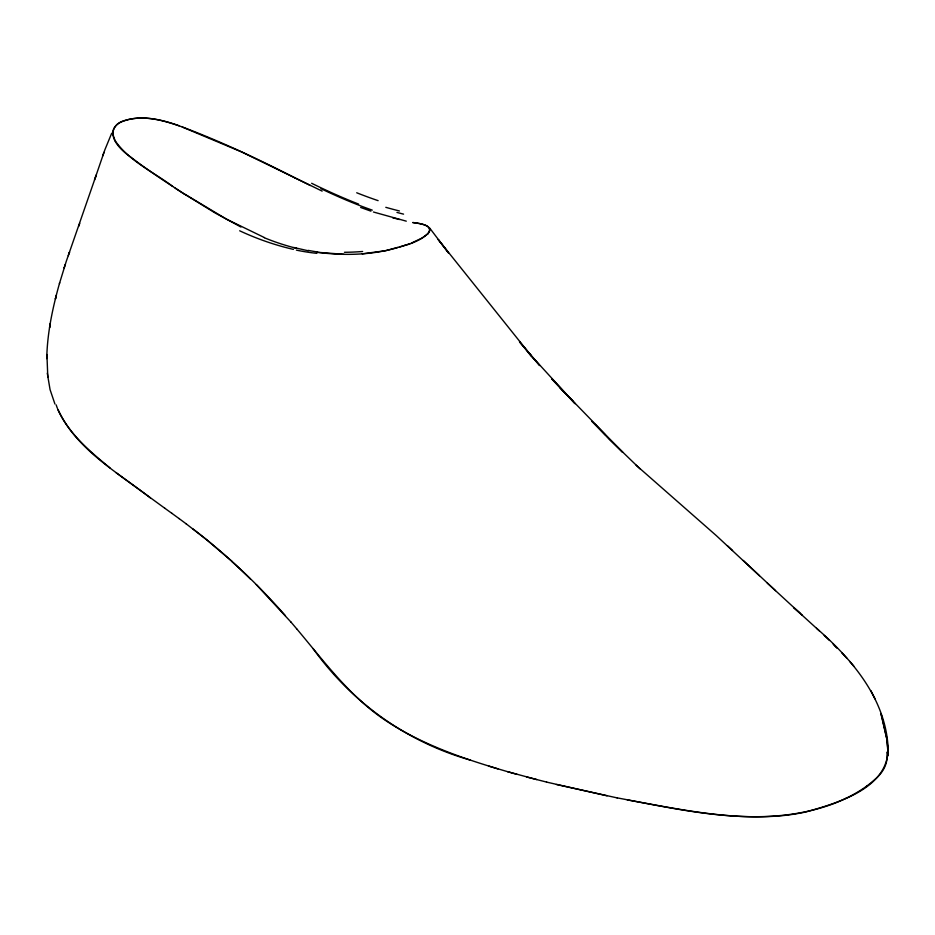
<?xml version="1.0" encoding="UTF-8"?>
<svg xmlns="http://www.w3.org/2000/svg" width="935" height="935" viewBox="0 0 935 935"><rect width="100%" height="100%" fill="white"/><g stroke="black" fill="none" stroke-linecap="round" stroke-linejoin="round"><path stroke-width="1.4" d="M46.914 354.505L47.814 377.237M46.762 358.631C47.206 332.848 52.734 307.44 59.676 282.697M49.754 326.502L49.613 327.566L50.209 323.545M56.299 295.215L55.387 299.106L55.633 298.043M59.443 283.562L66.21 261.519L96.235 175.055L95.452 177.276M64.328 267.352L64.129 268.018L65.24 264.453M111.697 133.237L104.895 149.74L94.517 179.976M103.96 152.358L102.733 155.888M78.657 226.457L79.767 223.29M68.267 255.687L69.552 252.216L69.33 252.777M427.914 233.82C435.535 225.09 418.284 223.453 412.861 222.483M428.09 233.656L422.503 237.7A16.269 3.506 -21 0 1 421.334 238.378L411.26 243.147M410.114 243.603L399.806 247.062M404.995 245.391C421.556 241.113 446.509 225.662 412.756 222.6M405.241 245.274L385.676 250.709L362.219 253.829M397.749 247.576C371.639 255.232 343.788 255.828 316.942 252.251M343.998 254.332L316.988 252.251M616.983 797.835C687.587 811.054 763.79 829.661 833.693 803.644A122.099 59.653 -6.9 0 0 845.801 798.385M627.245 799.904C678.88 809.172 731.345 820.731 784.091 815.472A113.719 60.459 -5.4 0 0 806.122 811.884C836.264 803.352 886.707 789.14 887.958 750.828M308.223 250.779L293.777 247.494M617.158 797.894L556.454 784.512M607.072 795.814L546.508 782.081M406.281 221.163L373.439 212.011M399.455 219.526L392.63 217.761M546.683 782.092L526.802 777.032M536.748 779.58L507.495 771.655M517.078 774.402C471.544 761.382 425.39 746.948 385.617 720.499C349.748 696.54 323.989 661.244 296.57 628.671M488.537 766.034L497.934 768.897M370.903 211.146L360.63 207.453M470.282 760.073C406.678 742.004 351.513 702.197 313.085 648.574M179.099 125.781C161.042 119.236 140.39 114.491 121.76 121.515A21.505 12.599 0.8 0 0 117.191 124.308C105.328 135.762 121.118 150.512 130.725 157.045C148.571 170.86 167.529 183.108 186.427 195.403M182.255 127.031L241.686 151.973L322.143 191.114M264.441 237.583L226.597 219.199L183.751 193.557M310.397 185.492L295.215 178.001M295.285 178.024C258.481 159.231 221.069 141.524 182.348 126.985C163.087 120.171 140.402 113.521 120.697 122.204A16.783 9.829 0.7 0 0 119.435 122.917C114.83 125.442 111.265 130.842 113.521 136.171A67.495 39.422 -0.9 0 0 115.496 141.22M240.938 227.03L215.12 212.97L186.568 195.368M183.576 193.58L175.161 188.11M172.613 186.322C153.317 171.9 129.638 161.264 115.472 141.22M164.747 508.208L116.104 472.713M150.406 497.946C117.027 471.941 75.992 449.221 57.853 409.168M164.712 508.173L171.97 513.409M171.876 513.327L179.146 518.633M179.006 518.504L186.229 523.869M186.053 523.729L206.682 539.764L232.219 561.561M193.007 528.988C226.644 554.712 257.569 583.931 285.467 615.756M109.921 467.874C89.76 451.313 68.699 433.606 57.725 409.32M802.359 615.3L793.651 607.493L819.411 630.926M759.419 575.738L716.362 535.661L636.104 465.186M799.822 613.021L767.249 583.031M816.524 628.262C853.959 660.881 889.243 702.956 888.215 755.667L886.707 737.049L888.156 752.418M775.512 590.675L743.278 560.462M727.442 545.748L732.561 550.516M640.089 468.902L608.884 438.725L622.733 452.353L570.034 398.088M829.485 640.463L824.191 635.403M833.05 643.946L837.117 648.025L834.242 645.127M591.82 421.369L605.389 434.95M256.319 584.609L291.089 622.219M559.679 387.464L572.688 400.811L551.685 378.827L575.06 403.686L527.504 351.618L539.717 365.562L519.486 341.824L531.302 355.884L438.199 239.512L448.613 253.034L429.387 227.661M595.104 424.373L608.346 438.41M841.757 652.77L847.075 658.45M853.784 666.082L849.775 661.454M290.984 622.091L296.652 628.764M870.871 690.614L875.102 698.971M54.931 404.013L50.058 389.603L47.299 373.194M56.147 404.855L57.327 408.198M886.824 752.243C888.612 762.96 882.956 772.859 874.879 779.428A122.158 59.688 -6.9 0 1 866.523 786.195M296.617 248.348A381.632 292.9 -85.6 0 1 264.383 237.77M316.907 253.35A345.214 263.88 -88.2 0 1 296.383 250.124M362.628 251.48A365.503 267.001 -59.5 0 1 344.466 252.286M399.409 210.971A439.625 97.918 31.5 0 1 385.804 207.325M378.114 200.651A341.824 93.862 36.2 0 1 356.714 192.774M358.619 204.087A452.271 154.871 41.6 0 1 311.647 183.283M232.09 561.748A936.905 725.151 -69 0 1 250.416 579.022M372.282 210.141A427.914 148.7 42.2 0 1 320.974 188.695M403.569 214.138A460.639 109.301 33.7 0 1 396.943 212.42M316.942 251.889A342.046 254.028 78.4 0 1 308.234 250.381M293.403 249.388A445.972 344.092 -81.9 0 1 239.687 230.793M866.57 786.206A121.363 59.291 -6.9 0 1 845.836 798.396M881.927 717.075L880.91 713.592L887.151 740.415L881.927 717.075"/></g></svg>
